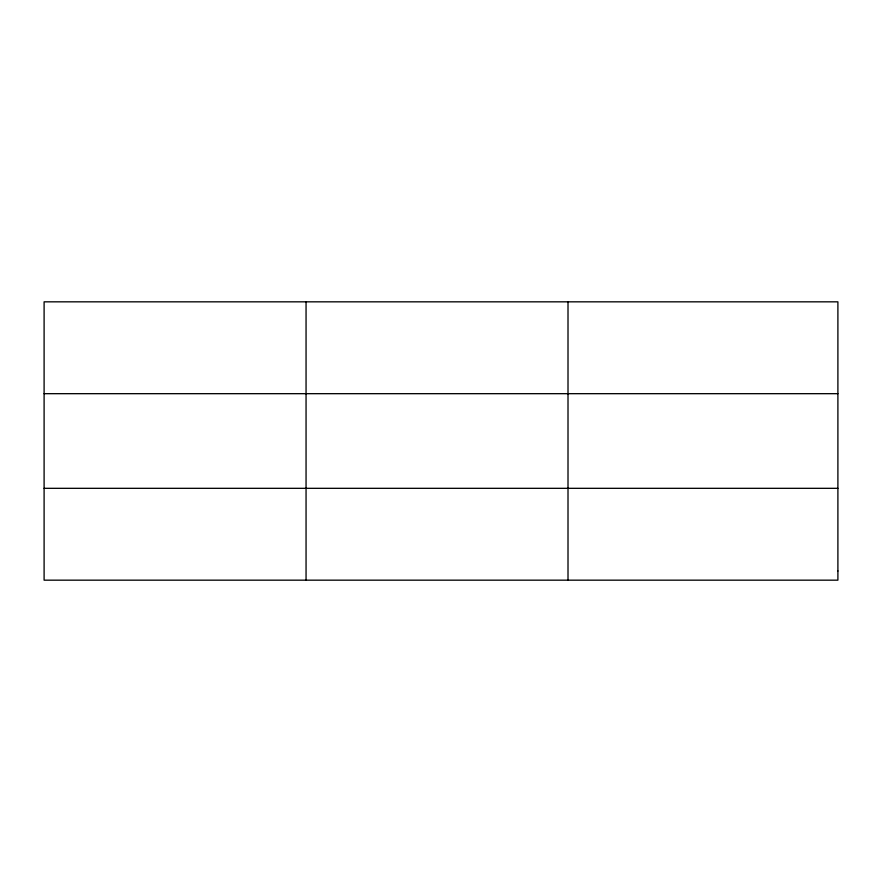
<?xml version="1.0" encoding="UTF-8"?>
<svg xmlns="http://www.w3.org/2000/svg" width="882" height="882" viewBox="0 0 882 882"><rect width="100%" height="100%" fill="white"/><g stroke="black" fill="none" stroke-linecap="round" stroke-linejoin="round"><path stroke-width="1.32" d="M306.054 580.169L306.054 301.831M568.008 580.169L568.008 301.831M44.1 393.681L837.9 393.681M44.1 488.319L837.9 488.319M837.9 570.985L837.9 580.169L44.1 580.169L44.1 301.831L837.9 301.831L837.9 570.985"/></g></svg>
